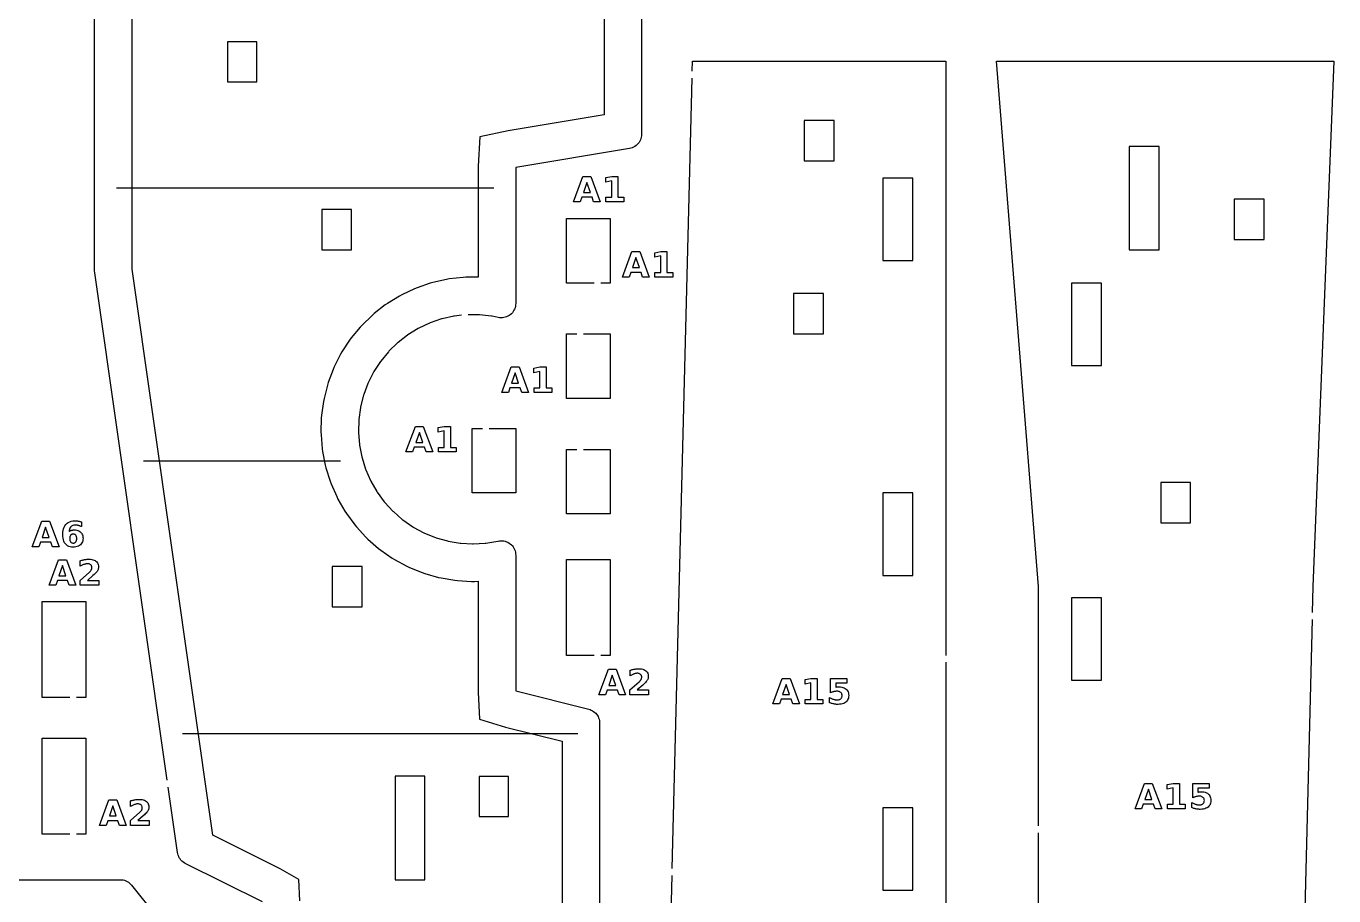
# Model space of a CAD drawing. Header units: millimetres. Extents: x 9 to 297, y 5 to 295.
# Drawn here: x 161.4 to 286.1, y 144.5 to 227.4 of the extents above; entities that cross this region are included whole.
import ezdxf

# ---------------------------------------------------------------- set-up
doc = ezdxf.new("R2010")
doc.units = ezdxf.units.MM
for name, color, linetype in [('CUT', 1, 'CONTINUOUS'), ('ENGRAVE', 5, 'CONTINUOUS'), ('SCORE', 7, 'CONTINUOUS')]:
    doc.layers.add(name, color=color, linetype=linetype)

msp = doc.modelspace()

# ---------------------------------------------------------------- linework, layer by layer
at = {"layer": 'CUT', "color": 1}
for points in [[(220.075, 255.3771), (220.075, 217.0994), (220.0682, 216.9634), (220.0475, 216.827), (220.0132, 216.6933), (219.9657, 216.5637), (219.9054, 216.4396), (219.833, 216.3221), (219.7492, 216.2124), (219.6548, 216.1117), (219.5509, 216.021), (219.4383, 215.9412), (219.3183, 215.873), (219.1921, 215.8172), (219.0609, 215.7744), (218.9279, 215.7453), (208.075, 213.9365), (208.075, 200.981), (208.0683, 200.8463), (208.0479, 200.711), (208.0143, 200.5784), (207.9676, 200.4499), (207.9084, 200.3266), (207.8372, 200.2098), (207.7547, 200.1006), (207.6619, 200.0002), (207.5595, 199.9095), (207.4486, 199.8294), (207.3303, 199.7607), (207.2057, 199.7042), (207.0762, 199.6603), (206.9429, 199.6294), (206.8073, 199.612), (206.6705, 199.6081), (206.5341, 199.6178), (206.4011, 199.6408), (205.8311, 199.7685), (205.7646, 199.7796), (204.6354, 199.9046), (204.5681, 199.9083), (203.555, 199.9083)], [(174.8461, 155.5468), (167.9384, 203.9006), (167.925, 204.0897), (167.925, 237.0914), (167.932, 237.2292), (167.9533, 237.3676), (167.9886, 237.503), (168.0374, 237.6342), (168.0993, 237.7597), (168.1737, 237.8783), (168.2597, 237.9887), (168.3565, 238.0898), (168.4631, 238.1806), (168.5784, 238.26), (168.7011, 238.3273), (168.8283, 238.381), (189.9419, 246.0587), (189.9443, 246.0597), (189.9455, 246.062), (191.4381, 249.4203)], [(224.9025, 223.1027), (224.9269, 224.075), (249.075, 224.075), (249.075, 167.4457)], [(257.925, 151.2043), (257.925, 173.997), (253.9188, 224.075), (286.0781, 224.075), (284.075, 173.9976), (284.0131, 171.5233)], [(223.0031, 147.1265), (224.8863, 222.4529)], [(215.55, 202.925), (212.925, 202.925), (212.925, 209.075), (217.075, 209.075), (217.075, 202.925), (216.2, 202.925)], [(202.9079, 199.854), (202.2354, 199.7796), (202.1689, 199.7685), (201.0602, 199.5201), (200.9954, 199.5017), (199.9208, 199.1328), (199.8583, 199.1074), (198.8309, 198.6226), (198.7716, 198.5905), (197.8037, 197.9955), (197.7483, 197.9571), (196.8517, 197.2593), (196.8009, 197.215), (195.9865, 196.4228), (195.9408, 196.3732), (195.2186, 195.4962), (195.1786, 195.4418), (194.5572, 194.4907), (194.5235, 194.4323), (194.0105, 193.4186), (193.9834, 193.3569), (193.5851, 192.2929), (193.5649, 192.2285), (193.286, 191.1271), (193.2731, 191.061), (193.1171, 189.9356), (193.1115, 189.8684), (193.0802, 188.7327), (193.0821, 188.6653), (193.1759, 187.5331), (193.1851, 187.4663), (193.4029, 186.3512), (193.4195, 186.2859), (193.7586, 185.2015), (193.7823, 185.1384), (194.2387, 184.098), (194.2691, 184.0378), (194.8372, 183.0539), (194.874, 182.9974), (195.5469, 182.082), (195.5898, 182.0299), (196.3592, 181.1941), (196.4076, 181.1471), (197.2643, 180.4009), (197.3175, 180.3595), (198.2512, 179.7121), (198.3086, 179.6768), (199.3078, 179.1361), (199.3688, 179.1073), (200.4214, 178.6798), (200.4852, 178.6579), (201.5784, 178.3487), (201.6442, 178.334), (202.7649, 178.147), (202.8319, 178.1396), (203.9663, 178.077), (204.0337, 178.077), (205.1681, 178.1396), (205.2351, 178.147), (206.3558, 178.334), (206.4011, 178.3441), (206.5341, 178.3671), (206.6705, 178.3768), (206.8073, 178.3729), (206.9429, 178.3555), (207.0762, 178.3247), (207.2057, 178.2807), (207.3303, 178.2242), (207.4486, 178.1555), (207.5595, 178.0754), (207.6619, 177.9847), (207.7547, 177.8843), (207.8372, 177.7751), (207.9084, 177.6583), (207.9676, 177.535), (208.0143, 177.4065), (208.0479, 177.2739), (208.0683, 177.1386), (208.075, 177.0039), (208.075, 164.0586), (215.0352, 162.3185), (215.1582, 162.2815), (215.2787, 162.2324), (215.3941, 162.1721), (215.5032, 162.1011), (215.6051, 162.0202), (215.699, 161.9299), (215.7838, 161.8312), (215.859, 161.725), (215.9238, 161.612), (215.9776, 161.4935), (216.02, 161.3704), (216.0505, 161.2439), (216.0689, 161.115), (216.075, 160.9868), (216.075, 124.0252)], [(214.55, 198.075), (217.075, 198.075), (217.075, 191.925), (212.925, 191.925), (212.925, 198.075), (213.9, 198.075)], [(205.55, 189.075), (208.075, 189.075), (208.075, 182.925), (203.925, 182.925), (203.925, 189.075), (204.9, 189.075)], [(214.55, 187.075), (217.075, 187.075), (217.075, 180.925), (212.925, 180.925), (212.925, 187.075), (213.9, 187.075)], [(215.55, 167.425), (212.925, 167.425), (212.925, 176.575), (217.075, 176.575), (217.075, 167.425), (216.2, 167.425)], [(165.55, 163.425), (162.925, 163.425), (162.925, 172.575), (167.075, 172.575), (167.075, 163.425), (166.2, 163.425)], [(283.9969, 170.8735), (282.1137, 95.5471)], [(249.075, 166.7957), (249.075, 144.003), (253.0812, 93.925), (220.9219, 93.925), (222.925, 144.0024), (222.9869, 146.4767)], [(165.55, 150.425), (162.925, 150.425), (162.925, 159.575), (167.075, 159.575), (167.075, 150.425), (166.2, 150.425)], [(183.925, 143.9536), (176.5741, 147.6291), (176.46, 147.6932), (176.3511, 147.7691), (176.2501, 147.855), (176.1578, 147.9503), (176.0751, 148.0541), (176.0028, 148.1654), (175.9415, 148.2831), (175.8919, 148.4061), (175.8544, 148.5334), (175.8297, 148.6619), (174.938, 154.9034)], [(282.0975, 94.8973), (282.0731, 93.925), (257.925, 93.925), (257.925, 150.5543)], [(132.0994, 146.075), (170.3771, 146.075), (170.5119, 146.0683), (170.6472, 146.0479), (170.7798, 146.0142), (170.9085, 145.9675), (171.0318, 145.9082), (171.1486, 145.837), (171.2578, 145.7544), (171.3583, 145.6615), (171.4477, 145.5604), (178.7748, 136.4015)]]:
    msp.add_lwpolyline(points, dxfattribs=at)
for points in [[(183.395, 222.105), (183.395, 225.895), (180.605, 225.895), (180.605, 222.105), (183.395, 222.105)], [(235.575, 218.425), (235.575, 214.575), (238.425, 214.575), (238.425, 218.425), (235.575, 218.425)], [(269.425, 206.075), (269.425, 215.925), (266.575, 215.925), (266.575, 206.075), (269.425, 206.075)], [(245.925, 212.925), (243.075, 212.925), (243.075, 205.075), (245.925, 205.075), (245.925, 212.925)], [(276.575, 207.075), (279.425, 207.075), (279.425, 210.925), (276.575, 210.925), (276.575, 207.075)], [(192.425, 206.075), (192.425, 209.925), (189.575, 209.925), (189.575, 206.075), (192.425, 206.075)], [(263.925, 195.075), (263.925, 202.925), (261.075, 202.925), (261.075, 195.075), (263.925, 195.075)], [(237.425, 201.925), (234.575, 201.925), (234.575, 198.075), (237.425, 198.075), (237.425, 201.925)], [(272.425, 180.075), (272.425, 183.925), (269.575, 183.925), (269.575, 180.075), (272.425, 180.075)], [(243.075, 182.925), (243.075, 175.075), (245.925, 175.075), (245.925, 182.925), (243.075, 182.925)], [(193.425, 172.075), (193.425, 175.925), (190.575, 175.925), (190.575, 172.075), (193.425, 172.075)], [(263.925, 165.075), (263.925, 172.925), (261.075, 172.925), (261.075, 165.075), (263.925, 165.075)], [(199.425, 155.925), (196.575, 155.925), (196.575, 146.075), (199.425, 146.075), (199.425, 155.925)], [(204.605, 152.105), (207.395, 152.105), (207.395, 155.895), (204.605, 155.895), (204.605, 152.105)], [(243.075, 152.925), (243.075, 145.075), (245.925, 145.075), (245.925, 152.925), (243.075, 152.925)]]:
    msp.add_lwpolyline(points, close=True, dxfattribs=at)
at = {"layer": 'ENGRAVE', "color": 5}
for points in [[(214.2181, 210.6596), (213.5882, 210.6596), (214.4882, 213.0896), (215.2353, 213.0896), (216.1354, 210.6596), (215.5055, 210.6596), (215.3525, 211.1023), (214.3727, 211.1023), (214.2181, 210.6596)], [(214.8626, 212.52), (214.5289, 211.5532), (215.1946, 211.5532), (214.8626, 212.52)], [(217.229, 211.0925), (217.229, 212.6632), (216.661, 212.546), (216.661, 212.9724), (217.2257, 213.0896), (217.8214, 213.0896), (217.8214, 211.0925), (218.3748, 211.0925), (218.3748, 210.6596), (216.6756, 210.6596), (216.6756, 211.0925), (217.229, 211.0925)], [(218.8881, 203.4995), (218.2582, 203.4995), (219.1582, 205.9295), (219.9053, 205.9295), (220.8054, 203.4995), (220.1755, 203.4995), (220.0225, 203.9422), (219.0427, 203.9422), (218.8881, 203.4995)], [(221.899, 203.9324), (221.899, 205.5031), (221.331, 205.3859), (221.331, 205.8123), (221.8957, 205.9295), (222.4914, 205.9295), (222.4914, 203.9324), (223.0448, 203.9324), (223.0448, 203.4995), (221.3456, 203.4995), (221.3456, 203.9324), (221.899, 203.9324)], [(219.5326, 205.3598), (219.1989, 204.393), (219.8646, 204.393), (219.5326, 205.3598)], [(207.3718, 192.4995), (206.742, 192.4995), (207.642, 194.9295), (208.3891, 194.9295), (209.2892, 192.4995), (208.6593, 192.4995), (208.5063, 192.9422), (207.5265, 192.9422), (207.3718, 192.4995)], [(210.3828, 192.9324), (210.3828, 194.5031), (209.8147, 194.3859), (209.8147, 194.8123), (210.3795, 194.9295), (210.9752, 194.9295), (210.9752, 192.9324), (211.5286, 192.9324), (211.5286, 192.4995), (209.8294, 192.4995), (209.8294, 192.9324), (210.3828, 192.9324)], [(208.0164, 194.3598), (207.6827, 193.393), (208.3484, 193.393), (208.0164, 194.3598)], [(198.2416, 186.835), (197.6118, 186.835), (198.5118, 189.265), (199.2589, 189.265), (200.159, 186.835), (199.5291, 186.835), (199.3761, 187.2777), (198.3963, 187.2777), (198.2416, 186.835)], [(198.8862, 188.6954), (198.5525, 187.7286), (199.2182, 187.7286), (198.8862, 188.6954)], [(201.2526, 187.268), (201.2526, 188.8386), (200.6845, 188.7214), (200.6845, 189.1478), (201.2493, 189.265), (201.845, 189.265), (201.845, 187.268), (202.3984, 187.268), (202.3984, 186.835), (200.6992, 186.835), (200.6992, 187.268), (201.2526, 187.268)], [(162.6137, 177.8), (161.9839, 177.8), (162.8839, 180.23), (163.631, 180.23), (164.5311, 177.8), (163.9012, 177.8), (163.7482, 178.2427), (162.7684, 178.2427), (162.6137, 177.8)], [(163.2583, 179.6604), (162.9246, 178.6936), (163.5903, 178.6936), (163.2583, 179.6604)], [(166.6104, 179.7407), (166.5604, 179.7619), (166.5113, 179.781), (166.4633, 179.798), (166.4162, 179.8128), (166.3701, 179.8256), (166.3247, 179.8362), (166.2797, 179.845), (166.235, 179.8518), (166.1907, 179.8567), (166.1468, 179.8596), (166.1032, 179.8605), (166.0133, 179.8562), (165.9303, 179.8433), (165.8542, 179.8217), (165.7849, 179.7915), (165.7225, 179.7526), (165.667, 179.7051), (165.6185, 179.6491), (165.5773, 179.5848), (165.5433, 179.512), (165.5165, 179.4309), (165.497, 179.3415), (165.4847, 179.2437), (165.521, 179.2692), (165.5583, 179.2924), (165.5966, 179.3135), (165.6359, 179.3323), (165.6762, 179.3489), (165.7174, 179.3633), (165.7599, 179.3755), (165.8035, 179.3855), (165.8485, 179.3932), (165.8947, 179.3988), (165.9421, 179.4021), (165.9909, 179.4032), (166.1111, 179.3971), (166.2234, 179.379), (166.3276, 179.3487), (166.4238, 179.3063), (166.5121, 179.2517), (166.5923, 179.1851), (166.6622, 179.1086), (166.7193, 179.0247), (166.7638, 178.9332), (166.7956, 178.8343), (166.8146, 178.7278), (166.821, 178.6138), (166.8139, 178.4879), (166.7926, 178.3707), (166.7571, 178.262), (166.7074, 178.1621), (166.6435, 178.0707), (166.5654, 177.988), (166.4754, 177.9161), (166.3757, 177.8573), (166.2664, 177.8116), (166.1473, 177.7789), (166.0186, 177.7593), (165.8802, 177.7528), (165.7283, 177.7617), (165.5882, 177.7883), (165.4601, 177.8328), (165.3438, 177.8949), (165.2395, 177.9749), (165.147, 178.0726), (165.0676, 178.1867), (165.0027, 178.3156), (164.9523, 178.4594), (164.9162, 178.6181), (164.8946, 178.7916), (164.8874, 178.98), (164.8958, 179.1736), (164.9211, 179.3528), (164.9633, 179.5177), (165.0223, 179.6683), (165.0982, 179.8046), (165.1909, 179.9265), (165.2984, 180.0316), (165.4183, 180.1177), (165.5508, 180.1846), (165.6958, 180.2325), (165.8534, 180.2611), (166.0234, 180.2707), (166.079, 180.27), (166.1341, 180.2678), (166.1886, 180.2642), (166.2426, 180.2591), (166.2961, 180.2526), (166.349, 180.2447), (166.4015, 180.2353), (166.4538, 180.2244), (166.506, 180.2121), (166.558, 180.1984), (166.6098, 180.1832), (166.6615, 180.1665), (166.6615, 179.7173), (166.6104, 179.7407)], [(165.7863, 178.9877), (165.7429, 178.9729), (165.7041, 178.9522), (165.6698, 178.9255), (165.6401, 178.8929), (165.615, 178.8544), (165.5945, 178.81), (165.5785, 178.7597), (165.5671, 178.7034), (165.5602, 178.6412), (165.5579, 178.5731), (165.5602, 178.505), (165.5671, 178.4428), (165.5785, 178.3865), (165.5945, 178.3362), (165.615, 178.2918), (165.6401, 178.2533), (165.6698, 178.2207), (165.7041, 178.1941), (165.7429, 178.1733), (165.7863, 178.1585), (165.8342, 178.1496), (165.8867, 178.1467), (165.9397, 178.1496), (165.9881, 178.1585), (166.0318, 178.1733), (166.0708, 178.1941), (166.1052, 178.2207), (166.1349, 178.2533), (166.16, 178.2918), (166.1806, 178.3362), (166.1966, 178.3865), (166.208, 178.4428), (166.2148, 178.505), (166.2171, 178.5731), (166.2148, 178.6412), (166.208, 178.7034), (166.1966, 178.7597), (166.1806, 178.81), (166.16, 178.8544), (166.1349, 178.8929), (166.1052, 178.9255), (166.0708, 178.9522), (166.0318, 178.9729), (165.9881, 178.9877), (165.9397, 178.9966), (165.8867, 178.9995), (165.8342, 178.9966), (165.7863, 178.9877)], [(164.2181, 174.1368), (163.5882, 174.1368), (164.4882, 176.5668), (165.2353, 176.5668), (166.1354, 174.1368), (165.5055, 174.1368), (165.3525, 174.5795), (164.3727, 174.5795), (164.2181, 174.1368)], [(164.8626, 175.9972), (164.5289, 175.0304), (165.1946, 175.0304), (164.8626, 175.9972)], [(168.3146, 174.5974), (168.3146, 174.1368), (166.5487, 174.1368), (166.5487, 174.5974), (167.4357, 175.3803), (167.4736, 175.416), (167.508, 175.4514), (167.5391, 175.4865), (167.5666, 175.5214), (167.5908, 175.556), (167.6115, 175.5903), (167.6289, 175.6247), (167.6431, 175.6595), (167.6542, 175.6948), (167.6621, 175.7306), (167.6669, 175.7668), (167.6685, 175.8035), (167.6653, 175.8586), (167.6557, 175.91), (167.6398, 175.9577), (167.6175, 176.0017), (167.5888, 176.042), (167.5537, 176.0785), (167.5134, 176.1104), (167.4688, 176.1364), (167.42, 176.1567), (167.3671, 176.1711), (167.3099, 176.1798), (167.2485, 176.1827), (167.1989, 176.181), (167.1478, 176.1758), (167.0951, 176.1671), (167.0409, 176.1549), (166.9852, 176.1392), (166.9279, 176.1201), (166.8692, 176.0975), (166.8091, 176.0715), (166.7476, 176.0421), (166.6848, 176.0094), (166.6207, 175.9732), (166.5552, 175.9337), (166.5552, 176.4675), (166.6256, 176.4899), (166.6957, 176.5105), (166.7655, 176.5292), (166.8351, 176.546), (166.9044, 176.561), (166.9735, 176.5742), (167.0421, 176.5853), (167.1104, 176.5945), (167.1781, 176.6016), (167.2455, 176.6067), (167.3123, 176.6098), (167.3787, 176.6108), (167.5187, 176.6054), (167.6479, 176.5894), (167.7663, 176.5628), (167.8739, 176.5254), (167.9707, 176.4774), (168.0566, 176.4187), (168.1305, 176.3505), (168.1909, 176.2739), (168.2379, 176.1888), (168.2715, 176.0954), (168.2916, 175.9935), (168.2983, 175.8832), (168.2955, 175.8178), (168.2869, 175.7538), (168.2727, 175.6914), (168.2528, 175.6304), (168.2271, 175.5709), (168.1958, 175.513), (168.1553, 175.4525), (168.1023, 175.3856), (168.0367, 175.3122), (167.9585, 175.2323), (167.8678, 175.146), (167.7645, 175.0532), (167.2453, 174.5974), (168.3146, 174.5974)], [(216.6381, 163.6986), (216.0082, 163.6986), (216.9082, 166.1286), (217.6553, 166.1286), (218.5554, 163.6986), (217.9255, 163.6986), (217.7725, 164.1413), (216.7927, 164.1413), (216.6381, 163.6986)], [(220.7346, 164.1592), (220.7346, 163.6986), (218.9687, 163.6986), (218.9687, 164.1592), (219.8557, 164.9421), (219.8936, 164.9778), (219.928, 165.0132), (219.959, 165.0483), (219.9866, 165.0831), (220.0108, 165.1177), (220.0315, 165.152), (220.0489, 165.1864), (220.0631, 165.2213), (220.0742, 165.2566), (220.0821, 165.2924), (220.0869, 165.3286), (220.0884, 165.3653), (220.0853, 165.4204), (220.0757, 165.4718), (220.0598, 165.5195), (220.0374, 165.5635), (220.0088, 165.6037), (219.9737, 165.6403), (219.9333, 165.6722), (219.8888, 165.6982), (219.84, 165.7184), (219.7871, 165.7329), (219.7299, 165.7416), (219.6685, 165.7445), (219.6189, 165.7427), (219.5678, 165.7375), (219.5151, 165.7288), (219.4609, 165.7166), (219.4052, 165.701), (219.3479, 165.6818), (219.2892, 165.6592), (219.2291, 165.6333), (219.1676, 165.6039), (219.1048, 165.5712), (219.0407, 165.535), (218.9752, 165.4955), (218.9752, 166.0293), (219.0456, 166.0517), (219.1157, 166.0723), (219.1855, 166.091), (219.2551, 166.1078), (219.3244, 166.1228), (219.3935, 166.1359), (219.4621, 166.1471), (219.5304, 166.1563), (219.5981, 166.1634), (219.6654, 166.1685), (219.7323, 166.1715), (219.7987, 166.1726), (219.9387, 166.1672), (220.0679, 166.1512), (220.1863, 166.1245), (220.2939, 166.0872), (220.3907, 166.0392), (220.4766, 165.9805), (220.5505, 165.9123), (220.6109, 165.8356), (220.6579, 165.7506), (220.6915, 165.6571), (220.7116, 165.5553), (220.7183, 165.445), (220.7155, 165.3796), (220.7069, 165.3156), (220.6927, 165.2532), (220.6728, 165.1922), (220.6471, 165.1327), (220.6158, 165.0747), (220.5753, 165.0143), (220.5223, 164.9473), (220.4567, 164.8739), (220.3785, 164.7941), (220.2878, 164.7077), (220.1845, 164.6149), (219.6653, 164.1592), (220.7346, 164.1592)], [(217.2826, 165.5589), (216.9489, 164.5921), (217.6146, 164.5921), (217.2826, 165.5589)], [(232.5855, 162.825), (233.4855, 165.255), (234.2326, 165.255), (235.1327, 162.825), (234.5028, 162.825), (234.3498, 163.2677), (233.37, 163.2677), (233.2153, 162.825), (232.5855, 162.825)], [(233.5262, 163.7186), (234.1919, 163.7186), (233.8599, 164.6854), (233.5262, 163.7186)], [(236.2263, 164.8286), (235.6582, 164.7114), (235.6582, 165.1378), (236.223, 165.255), (236.8187, 165.255), (236.8187, 163.2579), (237.3721, 163.2579), (237.3721, 162.825), (235.6729, 162.825), (235.6729, 163.2579), (236.2263, 163.2579), (236.2263, 164.8286)], [(239.6457, 165.255), (239.6457, 164.7944), (238.5878, 164.7944), (238.5878, 164.4184), (238.6117, 164.4247), (238.6356, 164.4305), (238.6596, 164.4357), (238.6836, 164.4405), (238.7077, 164.4448), (238.7318, 164.4485), (238.7561, 164.4518), (238.7808, 164.4544), (238.8057, 164.4565), (238.8309, 164.4579), (238.8565, 164.4588), (238.8824, 164.4591), (239.025, 164.4529), (239.1567, 164.4344), (239.2775, 164.4036), (239.3873, 164.3604), (239.4862, 164.3048), (239.5741, 164.2369), (239.6497, 164.158), (239.7116, 164.0694), (239.7597, 163.971), (239.794, 163.863), (239.8146, 163.7452), (239.8215, 163.6176), (239.814, 163.4911), (239.7916, 163.374), (239.7542, 163.2665), (239.7018, 163.1684), (239.6345, 163.0799), (239.5521, 163.0008), (239.4566, 162.9326), (239.3493, 162.8769), (239.2305, 162.8335), (239.1, 162.8026), (238.958, 162.784), (238.8043, 162.7778), (238.7355, 162.7789), (238.6669, 162.7822), (238.5986, 162.7878), (238.5305, 162.7955), (238.4626, 162.8055), (238.3949, 162.8177), (238.3274, 162.8321), (238.2601, 162.8489), (238.1929, 162.8679), (238.1258, 162.8893), (238.0589, 162.913), (237.9921, 162.9389), (237.9921, 163.4321), (238.0577, 163.3957), (238.1222, 163.3625), (238.1856, 163.3324), (238.2478, 163.3055), (238.3089, 163.2818), (238.3689, 163.2612), (238.4277, 163.2438), (238.4854, 163.2296), (238.542, 163.2185), (238.5975, 163.2106), (238.6518, 163.2058), (238.705, 163.2042), (238.7782, 163.2073), (238.8461, 163.2166), (238.9086, 163.2321), (238.9658, 163.2538), (239.0175, 163.2817), (239.0639, 163.3157), (239.1039, 163.3551), (239.1367, 163.3988), (239.1621, 163.4469), (239.1803, 163.4995), (239.1913, 163.5564), (239.1949, 163.6176), (239.1913, 163.6794), (239.1803, 163.7366), (239.1621, 163.7894), (239.1367, 163.8376), (239.1039, 163.8812), (239.0639, 163.9204), (239.0175, 163.9542), (238.9658, 163.9819), (238.9086, 164.0034), (238.8461, 164.0188), (238.7782, 164.028), (238.705, 164.0311), (238.6595, 164.0301), (238.6129, 164.0272), (238.5654, 164.0223), (238.5169, 164.0155), (238.4674, 164.0068), (238.4169, 163.9961), (238.3653, 163.9833), (238.3124, 163.9685), (238.2582, 163.9515), (238.2028, 163.9324), (238.1461, 163.9112), (238.0881, 163.8878), (238.0881, 165.255), (239.6457, 165.255)], [(267.1236, 152.825), (268.0237, 155.255), (268.7707, 155.255), (269.6708, 152.825), (269.0409, 152.825), (268.8879, 153.2677), (267.9081, 153.2677), (267.7535, 152.825), (267.1236, 152.825)], [(268.0644, 153.7186), (268.7301, 153.7186), (268.398, 154.6854), (268.0644, 153.7186)], [(270.7644, 154.8286), (270.1964, 154.7114), (270.1964, 155.1378), (270.7612, 155.255), (271.3569, 155.255), (271.3569, 153.2579), (271.9103, 153.2579), (271.9103, 152.825), (270.211, 152.825), (270.211, 153.2579), (270.7644, 153.2579), (270.7644, 154.8286)], [(274.1839, 155.255), (274.1839, 154.7944), (273.1259, 154.7944), (273.1259, 154.4184), (273.1498, 154.4247), (273.1738, 154.4305), (273.1978, 154.4357), (273.2218, 154.4405), (273.2459, 154.4448), (273.27, 154.4485), (273.2943, 154.4518), (273.3189, 154.4544), (273.3438, 154.4565), (273.3691, 154.4579), (273.3947, 154.4588), (273.4205, 154.4591), (273.5632, 154.4529), (273.6949, 154.4344), (273.8156, 154.4036), (273.9255, 154.3604), (274.0243, 154.3048), (274.1123, 154.2369), (274.1879, 154.158), (274.2497, 154.0694), (274.2978, 153.971), (274.3322, 153.863), (274.3528, 153.7452), (274.3597, 153.6176), (274.3522, 153.4911), (274.3297, 153.374), (274.2923, 153.2665), (274.24, 153.1684), (274.1726, 153.0799), (274.0903, 153.0008), (273.9947, 152.9326), (273.8875, 152.8769), (273.7686, 152.8335), (273.6382, 152.8026), (273.4961, 152.784), (273.3424, 152.7778), (273.2736, 152.7789), (273.2051, 152.7822), (273.1367, 152.7878), (273.0686, 152.7955), (273.0007, 152.8055), (272.9331, 152.8177), (272.8656, 152.8321), (272.7983, 152.8489), (272.7311, 152.8679), (272.664, 152.8893), (272.597, 152.913), (272.5302, 152.9389), (272.5302, 153.4321), (272.5959, 153.3957), (272.6604, 153.3625), (272.7237, 153.3324), (272.786, 153.3055), (272.8471, 153.2818), (272.907, 153.2612), (272.9659, 153.2438), (273.0236, 153.2296), (273.0802, 153.2185), (273.1356, 153.2106), (273.1899, 153.2058), (273.2431, 153.2042), (273.3164, 153.2073), (273.3843, 153.2166), (273.4468, 153.2321), (273.5039, 153.2538), (273.5557, 153.2817), (273.602, 153.3157), (273.6421, 153.3551), (273.6748, 153.3988), (273.7003, 153.4469), (273.7185, 153.4995), (273.7294, 153.5564), (273.733, 153.6176), (273.7294, 153.6794), (273.7185, 153.7366), (273.7003, 153.7894), (273.6748, 153.8376), (273.6421, 153.8812), (273.602, 153.9204), (273.5557, 153.9542), (273.5039, 153.9819), (273.4468, 154.0034), (273.3843, 154.0188), (273.3164, 154.028), (273.2431, 154.0311), (273.1976, 154.0301), (273.1511, 154.0272), (273.1036, 154.0223), (273.0551, 154.0155), (273.0056, 154.0068), (272.9551, 153.9961), (272.9034, 153.9833), (272.8505, 153.9685), (272.7964, 153.9515), (272.7409, 153.9324), (272.6842, 153.9112), (272.6263, 153.8878), (272.6263, 155.255), (274.1839, 155.255)], [(169.0183, 151.2519), (168.3884, 151.2519), (169.2884, 153.682), (170.0355, 153.682), (170.9356, 151.2519), (170.3057, 151.2519), (170.1527, 151.6947), (169.1729, 151.6947), (169.0183, 151.2519)], [(173.1148, 151.7126), (173.1148, 151.2519), (171.3489, 151.2519), (171.3489, 151.7126), (172.2359, 152.4954), (172.2738, 152.5311), (172.3082, 152.5665), (172.3393, 152.6016), (172.3668, 152.6365), (172.391, 152.6711), (172.4117, 152.7054), (172.4291, 152.7398), (172.4433, 152.7747), (172.4544, 152.81), (172.4623, 152.8457), (172.4671, 152.882), (172.4687, 152.9186), (172.4655, 152.9737), (172.4559, 153.0251), (172.44, 153.0728), (172.4177, 153.1168), (172.389, 153.1571), (172.3539, 153.1937), (172.3136, 153.2255), (172.269, 153.2516), (172.2202, 153.2718), (172.1673, 153.2863), (172.1101, 153.295), (172.0487, 153.2978), (171.9991, 153.2961), (171.948, 153.2909), (171.8953, 153.2822), (171.8411, 153.27), (171.7854, 153.2543), (171.7281, 153.2352), (171.6694, 153.2126), (171.6093, 153.1866), (171.5478, 153.1573), (171.485, 153.1245), (171.4209, 153.0884), (171.3554, 153.0488), (171.3554, 153.5827), (171.4258, 153.6051), (171.4959, 153.6256), (171.5657, 153.6443), (171.6353, 153.6612), (171.7046, 153.6762), (171.7737, 153.6893), (171.8423, 153.7005), (171.9106, 153.7096), (171.9783, 153.7168), (172.0457, 153.7218), (172.1125, 153.7249), (172.1789, 153.7259), (172.3189, 153.7206), (172.4481, 153.7046), (172.5665, 153.6779), (172.6741, 153.6405), (172.7709, 153.5925), (172.8568, 153.5339), (172.9307, 153.4656), (172.9911, 153.389), (173.0381, 153.304), (173.0717, 153.2105), (173.0918, 153.1086), (173.0985, 152.9984), (173.0957, 152.9329), (173.0871, 152.869), (173.0729, 152.8065), (173.053, 152.7455), (173.0273, 152.6861), (172.996, 152.6281), (172.9555, 152.5676), (172.9025, 152.5007), (172.8369, 152.4273), (172.7587, 152.3474), (172.668, 152.2611), (172.5647, 152.1683), (172.0455, 151.7126), (173.1148, 151.7126)], [(169.6628, 153.1123), (169.3291, 152.1455), (169.9948, 152.1455), (169.6628, 153.1123)]]:
    msp.add_lwpolyline(points, close=True, dxfattribs=at)
at = {"layer": 'SCORE', "color": 7}
for points in [[(187.5, 144.0554), (187.397, 146.0995), (185.6148, 147.1057), (179.2055, 150.3104), (171.5, 204.2487), (171.5, 235.5485), (191.248, 242.7296), (192.5419, 243.2751), (193.1759, 244.528), (200.2746, 260.5)], [(216.5, 254.3178), (216.5, 218.9649), (207.3701, 217.4433), (204.6402, 216.8462), (204.5, 214.0552), (204.5, 203.4833), (203.3334, 203.4833), (203.0693, 203.4687), (201.7442, 203.3221), (201.4833, 203.2785), (200.1823, 202.987), (199.9278, 202.915), (198.6668, 202.4821), (198.4217, 202.3826), (197.216, 201.8136), (196.9834, 201.6877), (195.8476, 200.9895), (195.6302, 200.8388), (194.5781, 200.0199), (194.3787, 199.8462), (193.423, 198.9166), (193.2439, 198.7219), (192.3963, 197.6928), (192.2397, 197.4797), (191.5105, 196.3636), (191.3782, 196.1345), (190.7762, 194.9449), (190.67, 194.7027), (190.2025, 193.4541), (190.1235, 193.2016), (189.7962, 191.9092), (189.7455, 191.6496), (189.5624, 190.329), (189.5406, 190.0654), (189.5038, 188.7327), (189.5111, 188.4683), (189.6212, 187.1396), (189.6576, 186.8776), (189.9131, 185.5692), (189.9781, 185.3127), (190.3761, 184.0403), (190.4688, 183.7926), (191.0044, 182.5717), (191.1238, 182.3357), (191.7904, 181.1811), (191.9351, 180.9596), (192.7247, 179.8854), (192.8928, 179.6812), (193.7958, 178.7003), (193.9854, 178.5158), (194.9908, 177.6403), (195.1995, 177.4778), (196.2951, 176.7181), (196.5204, 176.5796), (197.693, 175.9451), (197.9322, 175.8322), (199.1674, 175.3305), (199.4176, 175.2446), (200.7005, 174.8818), (200.9586, 174.824), (202.2736, 174.6045), (202.5366, 174.5754), (203.8677, 174.502), (204.1323, 174.502), (204.5, 174.5223), (204.5, 163.9479), (204.6225, 161.3629), (207.1006, 160.6171), (212.5, 159.2673), (212.5, 124.07)], [(170, 212), (206, 212)], [(172.5917, 186), (191.3573, 186)], [(176.306, 160), (214, 160)]]:
    msp.add_lwpolyline(points, dxfattribs=at)

doc.saveas('drawing.dxf')
